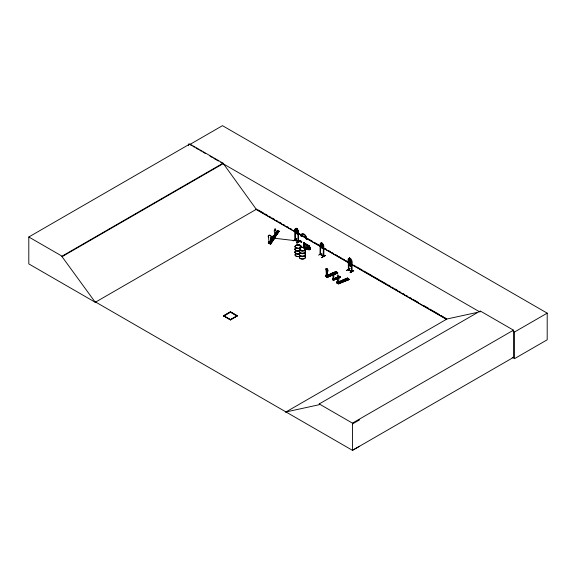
<?xml version="1.0" encoding="UTF-8"?>
<svg xmlns="http://www.w3.org/2000/svg" width="576" height="576" viewBox="0 0 576 576"><rect width="100%" height="100%" fill="white"/><g stroke="black" fill="none" stroke-linecap="round" stroke-linejoin="round"><path stroke-width="0.86" d="M336.859 277.704L337.435 277.906L336.852 277.963M327.348 276.394L327.542 271.418A1.634 0.77 67.6 0 0 327.542 269.532A1.634 0.77 67.6 0 0 326.203 268.445A1.634 0.77 67.6 0 0 326.203 270.331L326.398 275.623L327.348 276.394L327.629 271.382A1.634 0.77 67.6 0 0 327.629 269.496A1.634 0.77 67.6 0 0 326.29 268.416A1.634 0.77 67.6 0 0 326.29 270.295L326.484 275.594L327.982 276.754L327.874 275.976L326.779 276.422L326.779 276.977L325.577 276.005C324.972 274.752 328.104 274.774 325.577 275.45M338.695 282.938L338.89 277.963A1.634 0.77 67.6 0 0 338.89 276.084A1.634 0.77 67.6 0 0 337.55 274.997A1.634 0.77 67.6 0 0 337.55 276.883L337.745 282.175L338.774 282.91M333.677 279.511L333.814 276.192A1.087 0.526 67 0 0 333.677 274.694L333.72 273.586M323.345 245.498L323.568 256.363M332.172 274.126L332.33 273.478L333.05 273.931M344.405 280.289L344.088 280.037M351.482 260.806L351.871 260.928L351.432 260.849L351.41 271.49M270.526 242.899L270.878 237.78A1.634 1.238 34.4 0 0 270.878 235.894A1.634 1.238 34.4 0 0 268.733 235.404A1.634 1.238 34.4 0 0 268.697 237.348C268.193 240.242 270.122 242.071 268.315 242.568L268.582 243.49M275.695 235.354L275.933 231.941A1.087 0.821 35.3 0 0 275.695 230.53L275.573 229.183M295.07 230.983L295.034 229.284L295.38 229.406M326.657 275.155L326.837 275.501L326.203 275.342M326.599 275.537C326.174 275.17 326.585 275.731 326.714 275.17M337.982 281.736L337.385 282.082L337.774 282.01L337.738 283.219L338.198 281.794L337.766 281.988M337.399 282.83L337.399 281.664L337.565 282.298M337.644 282.139L338.126 281.729M332.597 279.576L339.775 276.66L332.453 279.518L332.41 278.899L333.13 278.597L333.036 279.77L332.957 275.458A1.087 0.526 67 0 1 333.036 274.183L333.18 272.959L333.67 273.607M333.13 278.597L332.806 279.065L333.338 278.978M303.811 246.204L303.948 242.77L303.451 242.582L309.125 246.262L309.247 245.83L303.574 242.518L303.43 246.571L309.247 249.746M303.926 246.643L303.451 246.139L307.123 248.155M269.762 242.122L269.395 242.604L269.59 241.906L269.892 242.15L269.323 242.532L269.87 242.179M275.083 235.166L275.105 234.785M326.225 275.357L325.958 276.314L326.059 275.112L326.398 276.667L326.714 275.407M296.366 247.867L296.366 247.435L296.892 247.543M299.736 245.851L299.887 245.52L299.794 245.873M300.06 245.873L300.11 245.635M300.456 250.142L300.456 250.38M300.787 250.02L300.377 250.049L300.643 250.337M304.272 248.364L304.279 247.99M295.034 230.976L296.158 233.352L297.374 228.931L296.158 228.283L294.998 229.306L296.194 228.262M337.954 281.938L337.536 282.29M321.696 243.209L321.329 245.182L322.078 246.269L322.459 245.088L321.732 243.187M337.968 283.622L349.135 279.554L338.321 284.004L338.119 282.974L339.329 282.614L339.329 283.306L337.874 282.06M275.033 234.857L274.882 235.166M269.77 242.222L269.806 243.461L269.662 242.374M321.322 242.777L320.753 245.376L322.272 247.255L323.021 246.679L323.021 245.412L322.459 243.432L321.307 242.719C319.637 243.144 320.94 244.195 320.234 243.763L320.234 254.462L323.662 256.399L323.626 245.722L322.517 243.374L321.358 242.748M296.172 228.334L295.603 230.94L296.366 232.38L297.13 232.812L297.886 232.236L297.317 228.989L298.498 231.307M272.815 238.968L272.398 239.515L271.814 238.975M304.546 244.642L303.61 244.526L304.402 244.613M304.142 244.202L304.301 244.67L303.775 244.534L304.013 243.95L304.402 244.174L304.474 248.846M277.078 233.15L277.272 232.798L276.797 232.762M346.637 270.418L350.093 268.423L346.658 270.418M301.09 241.646C301.536 239.674 299.398 242.662 301.003 241.776M295.502 231.206L295.423 240.178L295.027 239.976L295.243 239.53L298.519 241.553M295.308 229.363L295.315 240.156L295.538 239.724M298.454 241.538L298.13 241.337L298.49 241.949L298.289 231.019L298.166 241.783M298.634 241.877L295.157 239.89M323.33 256.226L323.309 245.542L323.633 245.75L322.459 243.432M348.329 269.676L351.792 271.67L351.756 260.993L350.647 258.653L349.474 257.976L348.278 259.02L348.278 260.705L349.438 263.066L350.647 263.722L351.72 262.678M351.871 260.928L351.907 271.606L348.833 269.546M269.266 242.374L269.64 241.934M331.978 273.83L332.467 273.571M333.05 273.823L332.294 274.054M337.565 282.067L337.586 281.866M303.602 246.089L303.415 246.521L309.125 249.818M268.697 237.348L268.733 237.29A1.634 1.238 34.4 0 1 268.733 235.404A1.634 1.238 34.4 0 1 270.842 235.951A1.634 1.238 34.4 0 1 270.842 237.838L270.878 237.78M270.389 240.617C273.146 238.428 271.966 234.331 275.645 236.858L270.742 243.986L270.59 243.086L270.418 243.605L268.495 243.166L268.992 241.884M270.576 239.825L273.19 236.016L275.443 236.736M268.481 243.475L269.287 241.848M273.19 236.016L270.245 240.494L273.211 236.232M268.495 243.166L268.992 242.438M270.54 240.653L273.456 236.369M270.194 241.308L273.629 236.254M269.849 242.237L269.15 242.078L269.107 243.302L269.107 242.136L269.806 242.294M270.317 243.886L275.191 236.765L269.986 243.814L273.874 238.104M270.13 243.756L275.026 236.563L275.638 236.866M270.77 243.979L270.41 243.9L275.465 236.534M270.612 243.864L275.486 236.75M275.724 235.31L274.716 235.073L274.478 231.638A1.087 0.821 35.3 0 1 274.687 230.292L274.716 230.256M275.695 229.565L275.695 230.53M275.76 233.762C281.448 225.166 273.946 238.745 274.219 235.181L274.673 234.734L274.745 235.678M274.558 234.706L274.558 235.166L276.07 235.526L275.954 235.03L275.616 235.879L274.334 235.584L274.673 234.734M275.09 234.396L274.104 235.735L277.56 230.832L279.072 231.185L275.839 236.138L274.097 235.728L274.529 235.778M276.012 233.014C280.404 233.784 272.606 233.878 277.56 230.832M274.298 235.778L275.256 234.432M277.855 231.041L274.608 235.858M275.234 235.742L275.054 235.116M275.357 236.023L278.971 231.372M275.45 235.987L278.791 231.264M279.072 231.185L275.53 236.074M275.746 236.059L279.072 231.278L277.474 231.019M296.258 247.5L296.345 247.414M296.921 247.853L296.51 247.889M301.039 250.272L300.701 249.869M271.814 239.083L272.815 239.076M272.822 239.206L271.778 239.054M277.272 232.963L276.797 233.071M304.474 244.685L304.013 244.397L304.402 244.174M333.014 273.902L332.424 274.082M322.459 248.407C325.08 245.606 322.358 249.919 321.322 247.752L320.148 245.434M351.526 271.102L348.365 269.705L348.314 258.998L349.474 257.976M348.278 261.49L349.452 260.46L349.862 258.458L351.151 263.102L351.151 264.37L350.402 264.946L348.883 263.059L348.883 261.792L349.452 260.46L350.201 261.54L350.59 261.108C349.243 259.351 347.63 261.698 348.278 263.146L349.394 265.5L350.604 266.155M351.763 262.656L350.647 263.722M350.59 266.098L351.72 265.097L350.568 266.177L349.438 265.478M298.534 232.978L297.338 234.022L296.158 233.352M300.996 250.171L300.535 250.135M270.41 243.9L268.315 243.259M275.321 236.009L275.616 235.512M325.368 276.163L325.469 275.364M325.382 276.17L336.247 271.62L337.788 273.01L326.981 277.452L337.774 273.01M326.779 276.422L326.786 277.294L337.694 272.851L336.247 271.476C332.69 271.764 339.494 274.774 335.153 271.93M337.565 272.83L337.414 272.628M336.816 282.701L347.594 278.165L349.034 279.403L338.249 283.846L336.809 282.607L336.809 281.916L337.903 281.462M336.802 282.607L337.19 283.082M336.967 282.902L347.983 278.633L337.097 282.924M349.02 279.31L337.846 283.601L347.933 279.518M338.206 277.33L332.33 279.425L339.523 276.25L340.574 277.265L333.425 280.274C332.791 279.619 334.382 278.762 334.094 279.814L332.741 278.755M332.352 279.439L339.538 276.408M333.108 280.022L340.308 276.955L340.553 277.25L333.302 280.181L332.41 279.367M340.373 277.121L333.238 280.13M271.879 239.011L272.743 239.004M296.935 228.989L297.317 230.652L296.935 231.826L296.179 229.997L296.554 228.766L296.971 228.967M298.598 231.199L298.483 241.927L295.07 239.983M298.462 232.963L297.317 233.971L296.215 233.294M293.371 240.71L296.618 238.81M293.184 240.818L296.813 238.694M298.13 241.445L295.538 239.832M298.188 241.776L298.289 231.019M296.878 242.712C307.642 236.743 289.786 247.039 300.298 240.905M296.856 242.914L300.319 240.862M300.485 240.991L297.05 243.014M95.702 302.09L95.328 302.314L28.8 263.902L28.8 236.988L189.821 144.022L223.063 163.21L256.306 209.318L320.782 246.542M189.821 144.022L189.821 144.518L222.473 125.669L547.2 313.15L547.2 339.79L514.548 358.639L512.215 357.286M28.8 236.988L62.042 256.176L223.063 163.21M359.51 446.314L352.462 450.331L95.659 302.069L95.278 302.285L62.042 256.673L223.063 163.706M95.278 302.285L256.68 209.102M303.437 242.676L309.247 246.197M304.387 243.302L305.244 244.404L304.387 243.914L304.387 243.302L305.338 243.742L305.244 244.404M304.013 243.95L304.301 244.224M308.909 245.801L310.406 247.961L310.406 249.314L308.909 249.826L307.44 248.976L305.978 246.802L306.058 245.47M308.93 249.746L310.37 249.271L310.37 247.961L308.945 245.779M304.697 249.386L306.108 248.609L304.697 249.552M304.891 249.66L306.266 248.839M304.157 247.644L307.814 249.53L304.157 247.471M310.406 249.314L307.793 248.479L306.929 246.233L307.793 245.858L310.334 247.982M323.431 245.47L323.597 247.406M320.35 253.937L320.494 254.203M321.991 253.361L318.528 255.139M325.498 255.362C318.226 259.402 322.639 256.961 325.642 255.47M223.517 315.756L230.443 311.76L237.362 315.756L230.443 319.975L223.517 315.756L230.443 319.752L237.362 315.756M223.517 315.979L230.443 311.983L237.362 315.979M230.443 312.199L223.906 315.979L230.443 319.529L236.981 315.979L230.443 312.199L230.443 311.76M348.278 259.02L348.797 259.15L348.667 269.899L348.329 269.287L348.71 269.51M348.278 260.705L349.438 263.066M350.165 261.137L350.59 263.52L349.826 263.736C349.322 263.29 349.186 260.417 350.201 261.115M350.554 261.137L351.72 263.462L350.554 261.137L349.416 260.482M348.71 269.618L348.386 269.338M348.674 269.878L348.797 264.478M350.136 272.434L353.578 270.418L353.772 270.742L350.165 272.635M350.309 272.722L353.628 270.641M285.61 412.171L447.012 318.982L476.748 312.516M285.984 411.948L319.226 404.719L319.226 403.949L480.247 310.982L513.49 330.17L513.49 357.365L352.462 450.331L352.462 423.137L513.49 330.17M480.247 311.753L479.873 311.976L220.745 162.367M513.007 331.106L514.548 331.999L547.2 313.15M352.462 423.914L359.51 419.897M344.282 280.519L343.318 280.346L344.304 280.246M275.551 229.219L274.759 229.126L274.687 230.292M333.036 273.226L333.036 274.183M332.41 278.899L333.202 278.654M333.374 279.662L334.094 279.353M331.258 273.528C335.599 276.372 328.795 273.37 332.352 273.082L333.778 274.234M333.331 272.678C337.673 275.522 330.862 272.52 334.426 272.232L335.844 273.384M325.476 276.149L336.262 271.706M336.528 271.843L325.534 276.293L336.247 271.62M335.808 272.426L325.829 276.53M326.887 276.516L327.982 276.062M326.498 277.049L337.399 272.542M337.673 272.628L326.506 277.07M326.686 277.214L337.68 272.765M337.55 276.883L337.831 282.139M336.809 281.916L338.018 281.549M342.605 280.217L343.699 279.626L345.118 280.915L343.699 279.626M344.671 279.23C349.013 282.074 342.209 279.065 345.766 278.777L347.191 279.929M346.5 278.482C350.842 281.318 344.038 278.316 347.594 278.028L349.013 279.317M336.694 282.679L347.674 278.395M336.91 282.859L347.868 278.388M337.003 282.938L347.882 278.482M339.329 282.614L338.119 282.974M338.861 283.421L349.013 279.18M305.978 245.448L307.483 244.937L308.894 245.837M306.014 245.491L307.49 244.987M336.946 277.603L336.852 278.035M343.67 280.022L343.318 280.462L344.174 280.577M337.745 282.125L337.306 281.7L337.306 282.866M304.157 244.843L304.2 247.975M320.321 254.326L323.791 256.313L323.741 245.65M323.395 255.715C326.498 257.443 315.569 251.647 323.748 255.902M351.526 271.382L351.562 260.748M273.629 236.326L273.19 236.153M274.939 229.003L275.321 229.054M296.633 247.975L296.201 247.853M304.236 248.141L304.157 244.757M303.595 242.59L303.574 246.47M304.2 248.026L303.991 248.242M296.762 238.867L293.35 240.71M271.872 237.938L274.147 238.601L271.872 237.938L300.478 241.294M332.604 273.463L333.058 273.852M270.569 242.842L268.812 242.539L268.812 241.848M269.15 243.238L269.849 243.396M274.774 234.857L275.234 234.965L274.745 234.9L274.774 235.634M295.33 239.76L295.042 239.609M295.214 239.911L295.193 229.255M320.378 253.958L320.537 254.621L320.666 245.65M323.611 256.399L323.33 255.838M298.152 230.976L298.483 231.271L297.324 229.003M295.402 229.486L295.07 229.327L295.092 240.012M189.821 144.518L191.369 145.411M192.917 146.304L194.465 147.197M196.006 148.09L198.324 149.429M199.872 150.322L201.42 151.214M202.968 152.107L205.286 153.446M209.923 156.125L212.242 157.464M213.79 158.357L218.426 161.028M258.235 209.995L263.671 213.134M265.226 214.034L267.559 215.381M269.107 216.274L270.662 217.174M272.218 218.066L274.55 219.413M276.106 220.313L277.654 221.213M279.209 222.106L281.542 223.452M283.097 224.352L284.645 225.245M286.978 226.591L288.533 227.491M290.088 228.384L291.636 229.284M293.969 230.63L295.524 231.523M297.857 232.87L305.626 237.355M307.951 238.702L312.617 241.394M314.165 242.287L319.608 245.426M325.044 248.566L326.599 249.466M328.154 250.366L330.48 251.705M332.035 252.605L333.59 253.505M335.916 254.844L337.471 255.744M339.026 256.644L341.359 257.99M342.914 258.883L344.462 259.783M346.018 260.676L348.35 262.022M353.786 265.162L355.342 266.062M356.897 266.954L362.333 270.094M363.888 270.994L372.434 275.926M373.982 276.826L379.426 279.965M380.974 280.858L386.417 284.004M387.965 284.897L390.298 286.243M391.853 287.143L393.408 288.036M394.963 288.936L397.289 290.282M398.844 291.175L400.399 292.075M402.725 293.422L404.28 294.314M405.835 295.214L407.39 296.107M409.723 297.454L411.271 298.354M412.826 299.246L418.262 302.393M423.706 305.532L428.364 308.218M429.919 309.118L439.243 314.496M440.791 315.396L446.234 318.535M323.114 247.889L348.746 262.692M351.857 264.485L446.63 319.205M255.794 209.246L294.768 231.746M297.886 233.546L319.709 246.146M324.382 248.846L348.545 262.793M351.662 264.593L446.746 319.493M309.125 246.262L303.437 242.957M351.871 271.584L348.48 269.597L348.487 258.97M303.919 244.447L304.301 244.67M303.451 246.139L309.125 249.451M304.186 247.586L307.62 249.638M319.226 403.949L352.462 423.137M338.803 276.559L339.768 277.315M337.918 278.1L336.953 277.344L337.918 278.194M342.605 280.08L344.023 281.232M333.778 274.37L332.352 273.082M338.119 283.529L336.924 282.002M326.671 275.558L327.874 276.53L327.874 275.976M333.353 273.031L333.634 273.478M347.767 278.474L347.594 278.028M327.002 277.452L325.469 276.055L325.85 276.53M514.548 331.999L514.548 358.639M339.214 282.521L339.214 283.075M334.022 279.295L334.022 279.662M333.295 279.605L333.295 279.972L332.482 278.957M332.806 278.734L332.741 279.533M320.472 243.929L320.587 254.621L320.206 254.434L320.357 243.691M303.811 243.101L303.847 248.018M277.862 232.891L276.35 232.632M275.954 235.03L275.954 235.404M271.087 243.058L270.907 242.323L270.907 242.878M230.443 319.529L230.443 319.975M188.518 143.921L188.518 145.685M62.042 256.176L62.042 256.673M305.086 253.836A3.096 1.786 0 0 1 302.407 256.514A3.096 1.786 0 0 1 299.729 253.836A3.096 1.786 0 0 1 296.244 253.678A3.096 1.786 0 0 1 295.135 251.791M305.042 254.016A3.046 1.757 0 0 1 302.407 256.658A3.046 1.757 0 0 1 299.765 254.016M305.035 256.32A3.031 1.75 0 0 1 302.407 258.948A3.031 1.75 0 0 1 299.779 256.32M305.042 256.486A3.038 1.757 0 0 1 302.407 259.114A3.038 1.757 0 0 1 299.772 256.486M305.086 250.891A3.096 1.786 0 0 1 302.407 253.577A3.096 1.786 0 0 1 299.729 250.891M305.05 253.526A3.053 1.764 0 0 1 302.407 256.169A3.053 1.764 0 0 1 299.765 253.526M305.05 251.078A3.053 1.764 0 0 1 302.407 253.721A3.053 1.764 0 0 1 299.765 251.078M305.086 253.685A3.096 1.786 0 0 1 302.407 256.363A3.096 1.786 0 0 1 299.729 253.685M305.086 250.74A3.096 1.786 0 0 1 302.407 253.418A3.096 1.786 0 0 1 299.729 250.74A3.096 1.786 0 0 1 296.244 250.582A3.096 1.786 0 0 1 295.135 248.702M305.05 250.582A3.053 1.764 0 0 1 302.407 253.224A3.053 1.764 0 0 1 299.765 250.582M299.642 256.241A3.031 1.75 0 0 1 296.28 256.111A3.031 1.75 0 0 1 295.2 254.268M299.657 251.014A3.053 1.764 0 0 1 296.273 250.884A3.053 1.764 0 0 1 295.178 249.034M299.65 250.517A3.046 1.757 0 0 1 296.273 250.387A3.046 1.757 0 0 1 295.186 248.537M299.65 253.951A3.046 1.757 0 0 1 296.273 253.822A3.046 1.757 0 0 1 295.186 251.971M299.678 253.656A3.096 1.786 0 0 1 296.244 253.526A3.096 1.786 0 0 1 295.135 251.64M299.657 253.462A3.053 1.764 0 0 1 296.273 253.332A3.053 1.764 0 0 1 295.178 251.482M299.678 250.862A3.096 1.786 0 0 1 296.244 250.733A3.096 1.786 0 0 1 295.135 248.854M299.65 256.406A3.046 1.757 0 0 1 296.273 256.284A3.046 1.757 0 0 1 295.186 254.434M301.133 242.028C301.831 243.518 302.256 239.998 301.133 242.028M349.114 261.418L349.726 263.045L349.085 263.995L349.913 263.398L350.748 264.96L350.122 263.268L350.726 262.346L349.934 262.908L349.114 261.418M349.452 258.048L348.883 260.647L350.402 262.534L351.151 261.958L351.151 260.69L350.647 258.653L349.438 257.998M273.758 236.448L270.346 241.43L273.809 236.448M310.183 248.278L310.14 248.738L308.894 248.465L307.685 246.881L308.254 246.78L310.14 248.299M301.954 236.203L301.248 236.57L300.55 235.397L301.032 235.67A4.111 2.376 60 0 1 303.941 233.993A4.111 2.376 60 0 1 306.85 239.026L307.332 239.306L306.583 239.652L305.842 238.45L306.324 238.723A3.434 1.98 60 0 0 303.89 234.518A3.434 1.98 60 0 0 301.464 235.922L301.954 236.203M274.968 237.254L272.693 236.736L274.968 237.254M274.637 237.737L272.362 237.218L274.637 237.737M273.701 239.098L271.426 238.579L273.701 239.098M273.204 239.825L270.929 239.299L273.204 239.825M278.726 231.667L277.222 231.314L278.726 231.667M278.503 231.991L276.991 231.631L278.503 231.991M278.165 232.466L276.653 232.114L278.165 232.466M337.198 278.41L336.233 277.646L337.198 278.41M300.888 250.524A3.038 1.757 0 0 0 305.446 248.998A3.038 1.757 0 0 0 300.888 247.478A3.038 1.757 0 0 0 300.888 250.524M300.888 250.762A3.038 1.757 0 0 0 305.446 249.242A3.038 1.757 0 0 0 300.888 247.723A3.038 1.757 0 0 0 300.888 250.762M300.874 250.632A3.06 1.764 0 0 0 305.467 249.106A3.06 1.764 0 0 0 300.874 247.572A3.06 1.764 0 0 0 300.874 250.632M296.597 248.069A3.06 1.764 0 0 0 301.183 246.535A3.06 1.764 0 0 0 296.597 245.009A3.06 1.764 0 0 0 296.597 248.069M296.604 248.306A3.046 1.757 0 0 0 301.176 246.78A3.046 1.757 0 0 0 296.604 245.254A3.046 1.757 0 0 0 296.604 248.306M295.963 247.874A3.06 1.764 0 0 0 301.082 247.082A3.06 1.764 0 0 0 297.338 244.922A3.06 1.764 0 0 0 295.963 247.874"/></g></svg>
